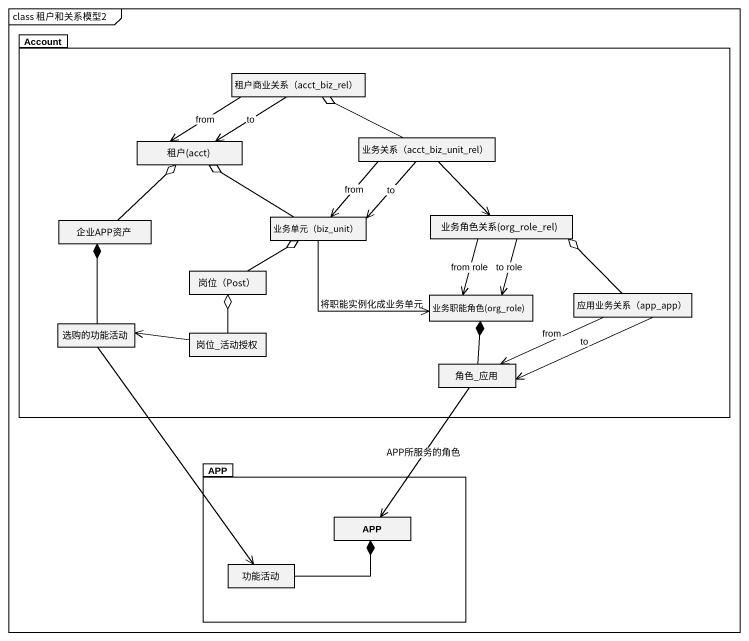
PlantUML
@startuml
mainframe class 租户和关系模型2
hide circle
hide empty members
package Account {
  class "租户商业关系（acct_biz_rel）" as 租户商业关系_acct_biz_rel
  class "租户(acct)" as 租户_acct
  class "业务关系（acct_biz_unit_rel）" as 业务关系_acct_biz_unit_rel
  class 企业APP资产
  class "业务单元（biz_unit）" as 业务单元_biz_unit
  class "业务角色关系(org_role_rel)" as 业务角色关系_org_role_rel
  class "岗位（Post）" as 岗位_Post
  class "业务职能角色(org_role)" as 业务职能角色_org_role
  class "应用业务关系（app_app）" as 应用业务关系_app_app
  class 选购的功能活动
  class 岗位_活动授权
  class 角色_应用
}
package APP {
  class "APP" as APP_2
  class 功能活动
}
租户商业关系_acct_biz_rel --> 租户_acct : from
租户商业关系_acct_biz_rel --> 租户_acct : to
业务关系_acct_biz_unit_rel -left-o 租户商业关系_acct_biz_rel
业务关系_acct_biz_unit_rel --> 业务单元_biz_unit : from
业务关系_acct_biz_unit_rel --> 业务单元_biz_unit : to
业务关系_acct_biz_unit_rel --> 业务角色关系_org_role_rel
企业APP资产 -up-o 租户_acct
业务单元_biz_unit -left-o 租户_acct
业务单元_biz_unit -right-> 业务职能角色_org_role : 将职能实例化成业务单元
业务角色关系_org_role_rel --> 业务职能角色_org_role : from role
业务角色关系_org_role_rel --> 业务职能角色_org_role : to role
岗位_Post -up-o 业务单元_biz_unit
应用业务关系_app_app -left-o 业务角色关系_org_role_rel
应用业务关系_app_app -left-> 角色_应用 : from
应用业务关系_app_app -left-> 角色_应用 : to
选购的功能活动 -up-* 企业APP资产
选购的功能活动 --> 功能活动
岗位_活动授权 -up-o 岗位_Post
岗位_活动授权 -left-> 选购的功能活动
角色_应用 -up-* 业务职能角色_org_role
角色_应用 --> APP_2 : APP所服务的角色
功能活动 -right-* APP_2
@enduml
